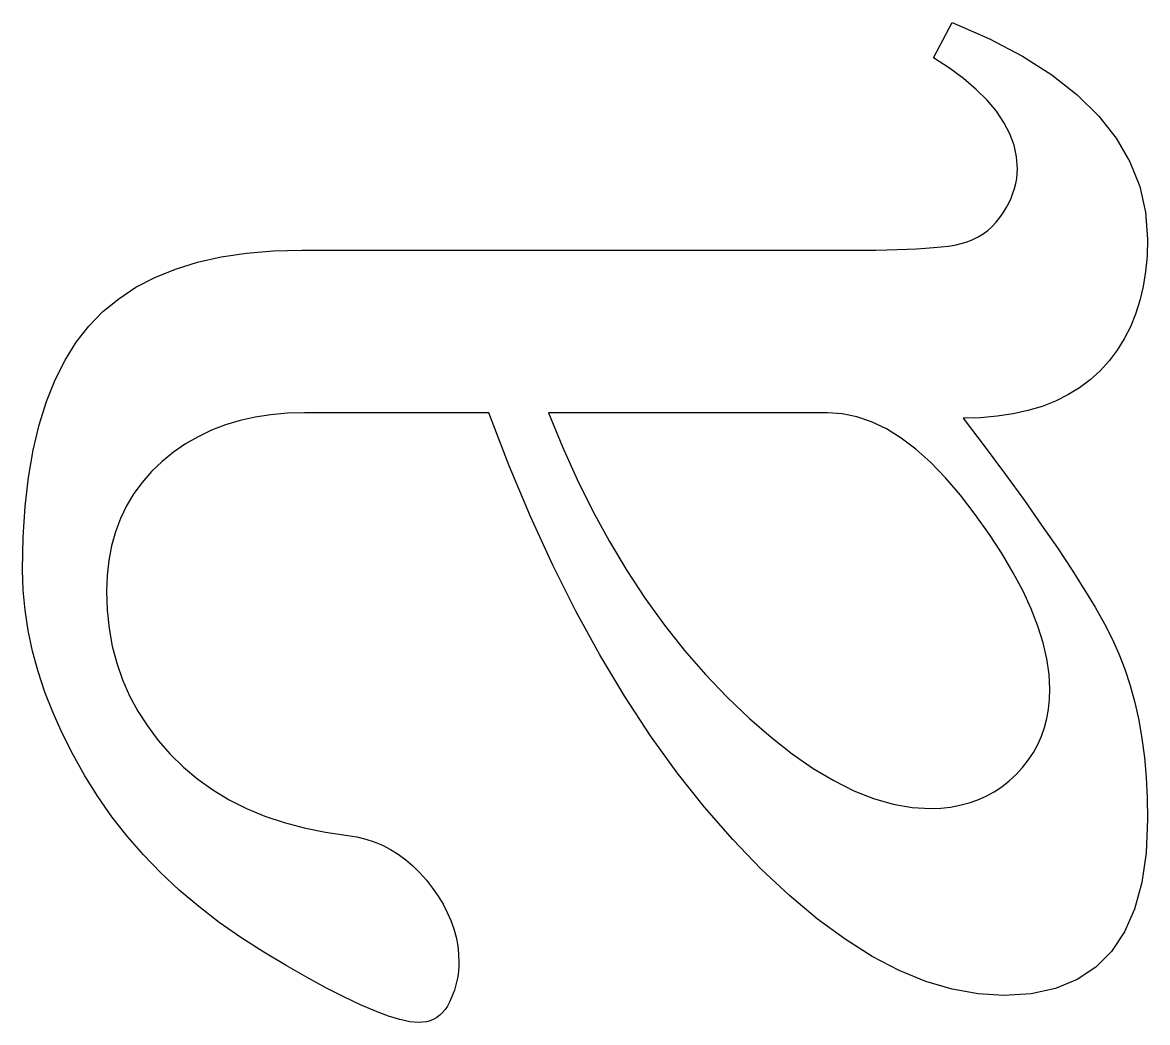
# Model space of a CAD drawing. Header units: millimetres. Extents: x -105 to 105, y -148 to 148.
# Drawn here: x -70.421 to -69.308, y 45.646 to 46.635 of the extents above; entities that cross this region are included whole.
import ezdxf

# ---------------------------------------------------------------- set-up
doc = ezdxf.new("R2010")
doc.units = ezdxf.units.MM
doc.layers.get('0').update_dxf_attribs({"lineweight": 18})

msp = doc.modelspace()

# ---------------------------------------------------------------- linework, layer by layer
at = {"color": 7, "lineweight": 30, "ltscale": 0.000989934}
msp.add_line((-69.5195, 46.6005), (-69.5008, 46.6353), dxfattribs=at)
at = {"color": 7, "lineweight": 30, "ltscale": 0.001002}
msp.add_line((-69.5008, 46.6353), (-69.4641, 46.6192), dxfattribs=at)
at = {"color": 7, "lineweight": 30, "ltscale": 0.000927855}
msp.add_line((-69.4641, 46.6192), (-69.4313, 46.6019), dxfattribs=at)
at = {"color": 7, "lineweight": 30, "ltscale": 0.00047095}
msp.add_line((-69.5037, 46.5902), (-69.5195, 46.6005), dxfattribs=at)
at = {"color": 7, "lineweight": 30, "ltscale": 0.000859262}
msp.add_line((-69.4313, 46.6019), (-69.4023, 46.5834), dxfattribs=at)
at = {"color": 7, "lineweight": 30, "ltscale": 0.000439467}
msp.add_line((-69.4896, 46.5798), (-69.5037, 46.5902), dxfattribs=at)
at = {"color": 7, "lineweight": 30, "ltscale": 0.000408925}
msp.add_line((-69.4771, 46.5692), (-69.4896, 46.5798), dxfattribs=at)
at = {"color": 7, "lineweight": 30, "ltscale": 0.000797457}
msp.add_line((-69.4023, 46.5834), (-69.3772, 46.5637), dxfattribs=at)
at = {"color": 7, "lineweight": 30, "ltscale": 0.000381143}
msp.add_line((-69.4663, 46.5584), (-69.4771, 46.5692), dxfattribs=at)
at = {"color": 7, "lineweight": 30, "ltscale": 0.000356062}
msp.add_line((-69.4572, 46.5475), (-69.4663, 46.5584), dxfattribs=at)
at = {"color": 7, "lineweight": 30, "ltscale": 0.000744376}
msp.add_line((-69.3772, 46.5637), (-69.3559, 46.5428), dxfattribs=at)
at = {"color": 7, "lineweight": 30, "ltscale": 0.000334124}
msp.add_line((-69.4497, 46.5364), (-69.4572, 46.5475), dxfattribs=at)
at = {"color": 7, "lineweight": 30, "ltscale": 0.000701578}
msp.add_line((-69.3559, 46.5428), (-69.3386, 46.5208), dxfattribs=at)
at = {"color": 7, "lineweight": 30, "ltscale": 0.000316319}
msp.add_line((-69.4439, 46.5252), (-69.4497, 46.5364), dxfattribs=at)
at = {"color": 7, "lineweight": 30, "ltscale": 0.000303391}
msp.add_line((-69.4397, 46.5138), (-69.4439, 46.5252), dxfattribs=at)
at = {"color": 7, "lineweight": 30, "ltscale": 0.000671807}
msp.add_line((-69.3386, 46.5208), (-69.3251, 46.4976), dxfattribs=at)
at = {"color": 7, "lineweight": 30, "ltscale": 0.000295578}
msp.add_line((-69.4372, 46.5023), (-69.4397, 46.5138), dxfattribs=at)
at = {"color": 7, "lineweight": 30, "ltscale": 0.000293719}
msp.add_line((-69.4364, 46.4905), (-69.4372, 46.5023), dxfattribs=at)
at = {"color": 7, "lineweight": 30, "ltscale": 0.000120822}
msp.add_line((-69.4366, 46.4857), (-69.4364, 46.4905), dxfattribs=at)
at = {"color": 7, "lineweight": 30, "ltscale": 0.000656241}
msp.add_line((-69.3251, 46.4976), (-69.3154, 46.4732), dxfattribs=at)
at = {"color": 7, "lineweight": 30, "ltscale": 0.000124532}
msp.add_line((-69.4392, 46.4712), (-69.438, 46.4761), dxfattribs=at)
at = {"color": 7, "lineweight": 30, "ltscale": 0.000122678}
msp.add_line((-69.438, 46.4761), (-69.4371, 46.4809), dxfattribs=at)
at = {"color": 7, "lineweight": 30, "ltscale": 0.00012124}
msp.add_line((-69.4371, 46.4809), (-69.4366, 46.4857), dxfattribs=at)
at = {"color": 7, "lineweight": 30, "ltscale": 0.000129774}
msp.add_line((-69.4427, 46.4616), (-69.4408, 46.4664), dxfattribs=at)
at = {"color": 7, "lineweight": 30, "ltscale": 0.000126968}
msp.add_line((-69.4408, 46.4664), (-69.4392, 46.4712), dxfattribs=at)
at = {"color": 7, "lineweight": 30, "ltscale": 0.000655757}
msp.add_line((-69.3154, 46.4732), (-69.3096, 46.4476), dxfattribs=at)
at = {"color": 7, "lineweight": 30, "ltscale": 0.000137412}
msp.add_line((-69.4476, 46.4519), (-69.4449, 46.4567), dxfattribs=at)
at = {"color": 7, "lineweight": 30, "ltscale": 0.000133283}
msp.add_line((-69.4449, 46.4567), (-69.4427, 46.4616), dxfattribs=at)
at = {"color": 7, "lineweight": 30, "ltscale": 0.00014623}
msp.add_line((-69.4538, 46.4423), (-69.4505, 46.4471), dxfattribs=at)
at = {"color": 7, "lineweight": 30, "ltscale": 0.000141611}
msp.add_line((-69.4505, 46.4471), (-69.4476, 46.4519), dxfattribs=at)
at = {"color": 7, "lineweight": 30, "ltscale": 0.00067085}
msp.add_line((-69.3096, 46.4476), (-69.3077, 46.4208), dxfattribs=at)
at = {"color": 7, "lineweight": 30, "ltscale": 0.000143603}
msp.add_line((-69.4657, 46.4296), (-69.4614, 46.4334), dxfattribs=at)
at = {"color": 7, "lineweight": 30, "ltscale": 0.000144923}
msp.add_line((-69.4614, 46.4334), (-69.4575, 46.4376), dxfattribs=at)
at = {"color": 7, "lineweight": 30, "ltscale": 0.000147215}
msp.add_line((-69.4575, 46.4376), (-69.4538, 46.4423), dxfattribs=at)
at = {"color": 7, "lineweight": 30, "ltscale": 0.000150176}
msp.add_line((-69.4861, 46.4183), (-69.4805, 46.4205), dxfattribs=at)
at = {"color": 7, "lineweight": 30, "ltscale": 0.000146629}
msp.add_line((-69.4805, 46.4205), (-69.4753, 46.4232), dxfattribs=at)
at = {"color": 7, "lineweight": 30, "ltscale": 0.000144749}
msp.add_line((-69.4753, 46.4232), (-69.4703, 46.4262), dxfattribs=at)
at = {"color": 7, "lineweight": 30, "ltscale": 0.000143435}
msp.add_line((-69.4703, 46.4262), (-69.4657, 46.4296), dxfattribs=at)
at = {"color": 7, "lineweight": 30, "ltscale": 0.000406628}
msp.add_line((-69.3077, 46.4208), (-69.3081, 46.4046), dxfattribs=at)
at = {"color": 7, "lineweight": 30, "ltscale": 0.000667278}
msp.add_line((-70.1991, 46.4071), (-70.1726, 46.4093), dxfattribs=at)
at = {"color": 7, "lineweight": 30, "ltscale": 0.000704441}
msp.add_line((-70.1726, 46.4093), (-70.1444, 46.4101), dxfattribs=at)
at = {"color": 7, "lineweight": 30, "ltscale": 0.01361}
msp.add_line((-70.1444, 46.4101), (-69.6, 46.4101), dxfattribs=at)
at = {"color": 7, "lineweight": 30, "ltscale": 0.000301363}
msp.add_line((-69.6, 46.4101), (-69.5879, 46.4101), dxfattribs=at)
at = {"color": 7, "lineweight": 30, "ltscale": 0.000287263}
msp.add_line((-69.5879, 46.4101), (-69.5764, 46.4102), dxfattribs=at)
at = {"color": 7, "lineweight": 30, "ltscale": 0.000273181}
msp.add_line((-69.5764, 46.4102), (-69.5655, 46.4104), dxfattribs=at)
at = {"color": 7, "lineweight": 30, "ltscale": 0.000259109}
msp.add_line((-69.5655, 46.4104), (-69.5552, 46.4107), dxfattribs=at)
at = {"color": 7, "lineweight": 30, "ltscale": 0.000245456}
msp.add_line((-69.5552, 46.4107), (-69.5453, 46.4111), dxfattribs=at)
at = {"color": 7, "lineweight": 30, "ltscale": 0.000231054}
msp.add_line((-69.5453, 46.4111), (-69.5361, 46.4115), dxfattribs=at)
at = {"color": 7, "lineweight": 30, "ltscale": 0.000217443}
msp.add_line((-69.5361, 46.4115), (-69.5274, 46.4121), dxfattribs=at)
at = {"color": 7, "lineweight": 30, "ltscale": 0.00020312}
msp.add_line((-69.5274, 46.4121), (-69.5193, 46.4127), dxfattribs=at)
at = {"color": 7, "lineweight": 30, "ltscale": 0.000189606}
msp.add_line((-69.5193, 46.4127), (-69.5118, 46.4133), dxfattribs=at)
at = {"color": 7, "lineweight": 30, "ltscale": 0.000175751}
msp.add_line((-69.5118, 46.4133), (-69.5048, 46.4141), dxfattribs=at)
at = {"color": 7, "lineweight": 30, "ltscale": 0.000165576}
msp.add_line((-69.5048, 46.4141), (-69.4982, 46.4151), dxfattribs=at)
at = {"color": 7, "lineweight": 30, "ltscale": 0.000159547}
msp.add_line((-69.4982, 46.4151), (-69.492, 46.4165), dxfattribs=at)
at = {"color": 7, "lineweight": 30, "ltscale": 0.000154086}
msp.add_line((-69.492, 46.4165), (-69.4861, 46.4183), dxfattribs=at)
at = {"color": 7, "lineweight": 30, "ltscale": 0.000571442}
msp.add_line((-70.2694, 46.3913), (-70.2476, 46.3981), dxfattribs=at)
at = {"color": 7, "lineweight": 30, "ltscale": 0.000600494}
msp.add_line((-70.2476, 46.3981), (-70.2241, 46.4033), dxfattribs=at)
at = {"color": 7, "lineweight": 30, "ltscale": 0.000631883}
msp.add_line((-70.2241, 46.4033), (-70.1991, 46.4071), dxfattribs=at)
at = {"color": 7, "lineweight": 30, "ltscale": 0.000390109}
msp.add_line((-69.3081, 46.4046), (-69.3095, 46.389), dxfattribs=at)
at = {"color": 7, "lineweight": 30, "ltscale": 0.000547015}
msp.add_line((-70.2897, 46.3831), (-70.2694, 46.3913), dxfattribs=at)
at = {"color": 7, "lineweight": 30, "ltscale": 0.000375225}
msp.add_line((-69.3095, 46.389), (-69.3119, 46.3742), dxfattribs=at)
at = {"color": 7, "lineweight": 30, "ltscale": 0.000526895}
msp.add_line((-70.3084, 46.3733), (-70.2897, 46.3831), dxfattribs=at)
at = {"color": 7, "lineweight": 30, "ltscale": 0.000511659}
msp.add_line((-70.3254, 46.362), (-70.3084, 46.3733), dxfattribs=at)
at = {"color": 7, "lineweight": 30, "ltscale": 0.000361708}
msp.add_line((-69.3119, 46.3742), (-69.3152, 46.3601), dxfattribs=at)
at = {"color": 7, "lineweight": 30, "ltscale": 0.000502207}
msp.add_line((-70.341, 46.3493), (-70.3254, 46.362), dxfattribs=at)
at = {"color": 7, "lineweight": 30, "ltscale": 0.000350476}
msp.add_line((-69.3152, 46.3601), (-69.3194, 46.3467), dxfattribs=at)
at = {"color": 7, "lineweight": 30, "ltscale": 0.000498651}
msp.add_line((-70.3549, 46.335), (-70.341, 46.3493), dxfattribs=at)
at = {"color": 7, "lineweight": 30, "ltscale": 0.000341658}
msp.add_line((-69.3194, 46.3467), (-69.3246, 46.3341), dxfattribs=at)
at = {"color": 7, "lineweight": 30, "ltscale": 0.000505942}
msp.add_line((-70.3674, 46.3191), (-70.3549, 46.335), dxfattribs=at)
at = {"color": 7, "lineweight": 30, "ltscale": 0.000334386}
msp.add_line((-69.3246, 46.3341), (-69.3307, 46.3222), dxfattribs=at)
at = {"color": 7, "lineweight": 30, "ltscale": 0.000330847}
msp.add_line((-69.3307, 46.3222), (-69.3377, 46.311), dxfattribs=at)
at = {"color": 7, "lineweight": 30, "ltscale": 0.000524211}
msp.add_line((-70.3785, 46.3013), (-70.3674, 46.3191), dxfattribs=at)
at = {"color": 7, "lineweight": 30, "ltscale": 0.000329218}
msp.add_line((-69.3377, 46.311), (-69.3457, 46.3005), dxfattribs=at)
at = {"color": 7, "lineweight": 30, "ltscale": 0.000548135}
msp.add_line((-70.3884, 46.2817), (-70.3785, 46.3013), dxfattribs=at)
at = {"color": 7, "lineweight": 30, "ltscale": 0.000330084}
msp.add_line((-69.3457, 46.3005), (-69.3546, 46.2908), dxfattribs=at)
at = {"color": 7, "lineweight": 30, "ltscale": 0.000331328}
msp.add_line((-69.3546, 46.2908), (-69.3644, 46.2818), dxfattribs=at)
at = {"color": 7, "lineweight": 30, "ltscale": 0.000576083}
msp.add_line((-70.3969, 46.2603), (-70.3884, 46.2817), dxfattribs=at)
at = {"color": 7, "lineweight": 30, "ltscale": 0.000332298}
msp.add_line((-69.3644, 46.2818), (-69.375, 46.2739), dxfattribs=at)
at = {"color": 7, "lineweight": 30, "ltscale": 0.000342819}
msp.add_line((-69.3865, 46.2668), (-69.3988, 46.2607), dxfattribs=at)
at = {"color": 7, "lineweight": 30, "ltscale": 0.000336578}
msp.add_line((-69.375, 46.2739), (-69.3865, 46.2668), dxfattribs=at)
at = {"color": 7, "lineweight": 30, "ltscale": 0.000608101}
msp.add_line((-70.4042, 46.2371), (-70.3969, 46.2603), dxfattribs=at)
at = {"color": 7, "lineweight": 30, "ltscale": 0.000364324}
msp.add_line((-69.4119, 46.2555), (-69.4259, 46.2513), dxfattribs=at)
at = {"color": 7, "lineweight": 30, "ltscale": 0.000352917}
msp.add_line((-69.3988, 46.2607), (-69.4119, 46.2555), dxfattribs=at)
at = {"color": 7, "lineweight": 30, "ltscale": 0.000384387}
msp.add_line((-70.1904, 46.2448), (-70.2054, 46.2415), dxfattribs=at)
at = {"color": 7, "lineweight": 30, "ltscale": 0.000395248}
msp.add_line((-70.1748, 46.2472), (-70.1904, 46.2448), dxfattribs=at)
at = {"color": 7, "lineweight": 30, "ltscale": 0.000407498}
msp.add_line((-70.1586, 46.2487), (-70.1748, 46.2472), dxfattribs=at)
at = {"color": 7, "lineweight": 30, "ltscale": 0.000421695}
msp.add_line((-70.1417, 46.2492), (-70.1586, 46.2487), dxfattribs=at)
at = {"color": 7, "lineweight": 30, "ltscale": 0.004559}
msp.add_line((-69.9593, 46.2492), (-70.1417, 46.2492), dxfattribs=at)
at = {"color": 7, "lineweight": 30, "ltscale": 0.001407}
msp.add_line((-69.9391, 46.1967), (-69.9593, 46.2492), dxfattribs=at)
at = {"color": 7, "lineweight": 30, "ltscale": 0.000911109}
msp.add_line((-69.9003, 46.2492), (-69.8865, 46.2155), dxfattribs=at)
at = {"color": 7, "lineweight": 30, "ltscale": 0.006905}
msp.add_line((-69.6241, 46.2492), (-69.9003, 46.2492), dxfattribs=at)
at = {"color": 7, "lineweight": 30, "ltscale": 0.00036327}
msp.add_line((-69.6096, 46.2482), (-69.6241, 46.2492), dxfattribs=at)
at = {"color": 7, "lineweight": 30, "ltscale": 0.000370892}
msp.add_line((-69.5951, 46.2452), (-69.6096, 46.2482), dxfattribs=at)
at = {"color": 7, "lineweight": 30, "ltscale": 0.000384719}
msp.add_line((-69.5806, 46.2401), (-69.5951, 46.2452), dxfattribs=at)
at = {"color": 7, "lineweight": 30, "ltscale": 0.000431986}
msp.add_line((-69.4728, 46.2443), (-69.49, 46.2438), dxfattribs=at)
at = {"color": 7, "lineweight": 30, "ltscale": 0.000900811}
msp.add_line((-69.49, 46.2438), (-69.4683, 46.2151), dxfattribs=at)
at = {"color": 7, "lineweight": 30, "ltscale": 0.000413099}
msp.add_line((-69.4563, 46.2457), (-69.4728, 46.2443), dxfattribs=at)
at = {"color": 7, "lineweight": 30, "ltscale": 0.000394641}
msp.add_line((-69.4407, 46.248), (-69.4563, 46.2457), dxfattribs=at)
at = {"color": 7, "lineweight": 30, "ltscale": 0.000379006}
msp.add_line((-69.4259, 46.2513), (-69.4407, 46.248), dxfattribs=at)
at = {"color": 7, "lineweight": 30, "ltscale": 0.00064335}
msp.add_line((-70.4101, 46.2121), (-70.4042, 46.2371), dxfattribs=at)
at = {"color": 7, "lineweight": 30, "ltscale": 0.000364292}
msp.add_line((-70.2336, 46.2318), (-70.2467, 46.2255), dxfattribs=at)
at = {"color": 7, "lineweight": 30, "ltscale": 0.000368806}
msp.add_line((-70.2198, 46.2371), (-70.2336, 46.2318), dxfattribs=at)
at = {"color": 7, "lineweight": 30, "ltscale": 0.000375796}
msp.add_line((-70.2054, 46.2415), (-70.2198, 46.2371), dxfattribs=at)
at = {"color": 7, "lineweight": 30, "ltscale": 0.000404528}
msp.add_line((-69.566, 46.2331), (-69.5806, 46.2401), dxfattribs=at)
at = {"color": 7, "lineweight": 30, "ltscale": 0.000429471}
msp.add_line((-69.5514, 46.224), (-69.566, 46.2331), dxfattribs=at)
at = {"color": 7, "lineweight": 30, "ltscale": 0.000362157}
msp.add_line((-70.2467, 46.2255), (-70.2593, 46.2183), dxfattribs=at)
at = {"color": 7, "lineweight": 30, "ltscale": 0.000458606}
msp.add_line((-69.5368, 46.213), (-69.5514, 46.224), dxfattribs=at)
at = {"color": 7, "lineweight": 30, "ltscale": 0.000681575}
msp.add_line((-70.4147, 46.1852), (-70.4101, 46.2121), dxfattribs=at)
at = {"color": 7, "lineweight": 30, "ltscale": 0.000363955}
msp.add_line((-70.2712, 46.2101), (-70.2825, 46.2009), dxfattribs=at)
at = {"color": 7, "lineweight": 30, "ltscale": 0.000361666}
msp.add_line((-70.2593, 46.2183), (-70.2712, 46.2101), dxfattribs=at)
at = {"color": 7, "lineweight": 30, "ltscale": 0.00089102}
msp.add_line((-69.8865, 46.2155), (-69.8718, 46.183), dxfattribs=at)
at = {"color": 7, "lineweight": 30, "ltscale": 0.000491189}
msp.add_line((-69.5221, 46.1999), (-69.5368, 46.213), dxfattribs=at)
at = {"color": 7, "lineweight": 30, "ltscale": 0.000847103}
msp.add_line((-69.4683, 46.2151), (-69.4481, 46.1879), dxfattribs=at)
at = {"color": 7, "lineweight": 30, "ltscale": 0.000360871}
msp.add_line((-70.2825, 46.2009), (-70.2929, 46.1909), dxfattribs=at)
at = {"color": 7, "lineweight": 30, "ltscale": 0.000526176}
msp.add_line((-69.5074, 46.1848), (-69.5221, 46.1999), dxfattribs=at)
at = {"color": 7, "lineweight": 30, "ltscale": 0.000353799}
msp.add_line((-70.2929, 46.1909), (-70.3023, 46.1803), dxfattribs=at)
at = {"color": 7, "lineweight": 30, "ltscale": 0.001362}
msp.add_line((-69.9179, 46.1465), (-69.9391, 46.1967), dxfattribs=at)
at = {"color": 7, "lineweight": 30, "ltscale": 0.000793245}
msp.add_line((-69.4481, 46.1879), (-69.4295, 46.1622), dxfattribs=at)
at = {"color": 7, "lineweight": 30, "ltscale": 0.000722027}
msp.add_line((-70.418, 46.1565), (-70.4147, 46.1852), dxfattribs=at)
at = {"color": 7, "lineweight": 30, "ltscale": 0.00034884}
msp.add_line((-70.3023, 46.1803), (-70.3105, 46.1691), dxfattribs=at)
at = {"color": 7, "lineweight": 30, "ltscale": 0.000872442}
msp.add_line((-69.8718, 46.183), (-69.8563, 46.1518), dxfattribs=at)
at = {"color": 7, "lineweight": 30, "ltscale": 0.000563855}
msp.add_line((-69.4927, 46.1677), (-69.5074, 46.1848), dxfattribs=at)
at = {"color": 7, "lineweight": 30, "ltscale": 0.000347519}
msp.add_line((-70.3105, 46.1691), (-70.3177, 46.1571), dxfattribs=at)
at = {"color": 7, "lineweight": 30, "ltscale": 0.000603154}
msp.add_line((-69.478, 46.1486), (-69.4927, 46.1677), dxfattribs=at)
at = {"color": 7, "lineweight": 30, "ltscale": 0.000764525}
msp.add_line((-70.4199, 46.126), (-70.418, 46.1565), dxfattribs=at)
at = {"color": 7, "lineweight": 30, "ltscale": 0.00034823}
msp.add_line((-70.3177, 46.1571), (-70.3237, 46.1446), dxfattribs=at)
at = {"color": 7, "lineweight": 30, "ltscale": 0.00073935}
msp.add_line((-69.4295, 46.1622), (-69.4124, 46.138), dxfattribs=at)
at = {"color": 7, "lineweight": 30, "ltscale": 0.000352181}
msp.add_line((-70.3237, 46.1446), (-70.3287, 46.1314), dxfattribs=at)
at = {"color": 7, "lineweight": 30, "ltscale": 0.001319}
msp.add_line((-69.8959, 46.0985), (-69.9179, 46.1465), dxfattribs=at)
at = {"color": 7, "lineweight": 30, "ltscale": 0.000855113}
msp.add_line((-69.8563, 46.1518), (-69.8398, 46.1217), dxfattribs=at)
at = {"color": 7, "lineweight": 30, "ltscale": 0.000607156}
msp.add_line((-69.464, 46.1288), (-69.478, 46.1486), dxfattribs=at)
at = {"color": 7, "lineweight": 30, "ltscale": 0.000359202}
msp.add_line((-70.3287, 46.1314), (-70.3325, 46.1176), dxfattribs=at)
at = {"color": 7, "lineweight": 30, "ltscale": 0.000686023}
msp.add_line((-69.4124, 46.138), (-69.3968, 46.1154), dxfattribs=at)
at = {"color": 7, "lineweight": 30, "ltscale": 0.000808691}
msp.add_line((-70.4206, 46.0936), (-70.4199, 46.126), dxfattribs=at)
at = {"color": 7, "lineweight": 30, "ltscale": 0.000839064}
msp.add_line((-69.8398, 46.1217), (-69.8226, 46.093), dxfattribs=at)
at = {"color": 7, "lineweight": 30, "ltscale": 0.000574482}
msp.add_line((-69.4514, 46.1095), (-69.464, 46.1288), dxfattribs=at)
at = {"color": 7, "lineweight": 30, "ltscale": 0.000368469}
msp.add_line((-70.3325, 46.1176), (-70.3353, 46.1031), dxfattribs=at)
at = {"color": 7, "lineweight": 30, "ltscale": 0.000543337}
msp.add_line((-69.4404, 46.0908), (-69.4514, 46.1095), dxfattribs=at)
at = {"color": 7, "lineweight": 30, "ltscale": 0.000632638}
msp.add_line((-69.3968, 46.1154), (-69.3829, 46.0943), dxfattribs=at)
at = {"color": 7, "lineweight": 30, "ltscale": 0.000380275}
msp.add_line((-70.3353, 46.1031), (-70.3369, 46.088), dxfattribs=at)
at = {"color": 7, "lineweight": 30, "ltscale": 0.001276}
msp.add_line((-69.8731, 46.0529), (-69.8959, 46.0985), dxfattribs=at)
at = {"color": 7, "lineweight": 30, "ltscale": 0.00049767}
msp.add_line((-70.42, 46.0737), (-70.4206, 46.0936), dxfattribs=at)
at = {"color": 7, "lineweight": 30, "ltscale": 0.000394488}
msp.add_line((-70.3369, 46.088), (-70.3375, 46.0722), dxfattribs=at)
at = {"color": 7, "lineweight": 30, "ltscale": 0.000824148}
msp.add_line((-69.8226, 46.093), (-69.8045, 46.0654), dxfattribs=at)
at = {"color": 7, "lineweight": 30, "ltscale": 0.000513125}
msp.add_line((-69.4308, 46.0727), (-69.4404, 46.0908), dxfattribs=at)
at = {"color": 7, "lineweight": 30, "ltscale": 0.000579092}
msp.add_line((-69.3829, 46.0943), (-69.3705, 46.0748), dxfattribs=at)
at = {"color": 7, "lineweight": 30, "ltscale": 0.000502268}
msp.add_line((-70.4181, 46.0537), (-70.42, 46.0737), dxfattribs=at)
at = {"color": 7, "lineweight": 30, "ltscale": 0.000462987}
msp.add_line((-70.3375, 46.0722), (-70.3368, 46.0537), dxfattribs=at)
at = {"color": 7, "lineweight": 30, "ltscale": 0.000811368}
msp.add_line((-69.8045, 46.0654), (-69.7855, 46.0391), dxfattribs=at)
at = {"color": 7, "lineweight": 30, "ltscale": 0.00048389}
msp.add_line((-69.4227, 46.0551), (-69.4308, 46.0727), dxfattribs=at)
at = {"color": 7, "lineweight": 30, "ltscale": 0.000526382}
msp.add_line((-69.3705, 46.0748), (-69.3596, 46.0567), dxfattribs=at)
at = {"color": 7, "lineweight": 30, "ltscale": 0.000508836}
msp.add_line((-70.415, 46.0336), (-70.4181, 46.0537), dxfattribs=at)
at = {"color": 7, "lineweight": 30, "ltscale": 0.000451664}
msp.add_line((-70.3368, 46.0537), (-70.335, 46.0357), dxfattribs=at)
at = {"color": 7, "lineweight": 30, "ltscale": 0.000456562}
msp.add_line((-69.416, 46.0381), (-69.4227, 46.0551), dxfattribs=at)
at = {"color": 7, "lineweight": 30, "ltscale": 0.000473659}
msp.add_line((-69.3596, 46.0567), (-69.3503, 46.0402), dxfattribs=at)
at = {"color": 7, "lineweight": 30, "ltscale": 0.001236}
msp.add_line((-69.8494, 46.0095), (-69.8731, 46.0529), dxfattribs=at)
at = {"color": 7, "lineweight": 30, "ltscale": 0.000516848}
msp.add_line((-70.4107, 46.0134), (-70.415, 46.0336), dxfattribs=at)
at = {"color": 7, "lineweight": 30, "ltscale": 0.000442925}
msp.add_line((-70.335, 46.0357), (-70.3318, 46.0183), dxfattribs=at)
at = {"color": 7, "lineweight": 30, "ltscale": 0.000799068}
msp.add_line((-69.7855, 46.0391), (-69.7656, 46.014), dxfattribs=at)
at = {"color": 7, "lineweight": 30, "ltscale": 0.00043126}
msp.add_line((-69.4109, 46.0216), (-69.416, 46.0381), dxfattribs=at)
at = {"color": 7, "lineweight": 30, "ltscale": 0.00042159}
msp.add_line((-69.3503, 46.0402), (-69.3425, 46.0253), dxfattribs=at)
at = {"color": 7, "lineweight": 30, "ltscale": 0.000407799}
msp.add_line((-69.4072, 46.0057), (-69.4109, 46.0216), dxfattribs=at)
at = {"color": 7, "lineweight": 30, "ltscale": 0.000400158}
msp.add_line((-69.3425, 46.0253), (-69.3359, 46.0107), dxfattribs=at)
at = {"color": 7, "lineweight": 30, "ltscale": 0.000526832}
msp.add_line((-70.4052, 45.9931), (-70.4107, 46.0134), dxfattribs=at)
at = {"color": 7, "lineweight": 30, "ltscale": 0.00043644}
msp.add_line((-70.3318, 46.0183), (-70.3274, 46.0014), dxfattribs=at)
at = {"color": 7, "lineweight": 30, "ltscale": 0.001197}
msp.add_line((-69.8248, 45.9684), (-69.8494, 46.0095), dxfattribs=at)
at = {"color": 7, "lineweight": 30, "ltscale": 0.000789598}
msp.add_line((-69.7656, 46.014), (-69.7449, 45.9902), dxfattribs=at)
at = {"color": 7, "lineweight": 30, "ltscale": 0.000410245}
msp.add_line((-69.3359, 46.0107), (-69.33, 45.9954), dxfattribs=at)
at = {"color": 7, "lineweight": 30, "ltscale": 0.000432858}
msp.add_line((-70.3274, 46.0014), (-70.3217, 45.985), dxfattribs=at)
at = {"color": 7, "lineweight": 30, "ltscale": 0.000386969}
msp.add_line((-69.405, 45.9904), (-69.4072, 46.0057), dxfattribs=at)
at = {"color": 7, "lineweight": 30, "ltscale": 0.000538257}
msp.add_line((-70.3984, 45.9726), (-70.4052, 45.9931), dxfattribs=at)
at = {"color": 7, "lineweight": 30, "ltscale": 0.000780843}
msp.add_line((-69.7449, 45.9902), (-69.7234, 45.9676), dxfattribs=at)
at = {"color": 7, "lineweight": 30, "ltscale": 0.000369735}
msp.add_line((-69.4042, 45.9756), (-69.405, 45.9904), dxfattribs=at)
at = {"color": 7, "lineweight": 30, "ltscale": 0.000421373}
msp.add_line((-69.33, 45.9954), (-69.3248, 45.9794), dxfattribs=at)
at = {"color": 7, "lineweight": 30, "ltscale": 0.000431834}
msp.add_line((-70.3217, 45.985), (-70.3148, 45.9692), dxfattribs=at)
at = {"color": 7, "lineweight": 30, "ltscale": 0.000250385}
msp.add_line((-69.4045, 45.9656), (-69.4042, 45.9756), dxfattribs=at)
at = {"color": 7, "lineweight": 30, "ltscale": 0.000433906}
msp.add_line((-69.3248, 45.9794), (-69.3202, 45.9626), dxfattribs=at)
at = {"color": 7, "lineweight": 30, "ltscale": 0.000551272}
msp.add_line((-70.3904, 45.9521), (-70.3984, 45.9726), dxfattribs=at)
at = {"color": 7, "lineweight": 30, "ltscale": 0.000433665}
msp.add_line((-70.3148, 45.9692), (-70.3066, 45.9539), dxfattribs=at)
at = {"color": 7, "lineweight": 30, "ltscale": 0.00116}
msp.add_line((-69.7994, 45.9296), (-69.8248, 45.9684), dxfattribs=at)
at = {"color": 7, "lineweight": 30, "ltscale": 0.000755038}
msp.add_line((-69.7234, 45.9676), (-69.7015, 45.9467), dxfattribs=at)
at = {"color": 7, "lineweight": 30, "ltscale": 0.000242969}
msp.add_line((-69.4056, 45.956), (-69.4045, 45.9656), dxfattribs=at)
at = {"color": 7, "lineweight": 30, "ltscale": 0.000437824}
msp.add_line((-70.3066, 45.9539), (-70.2971, 45.9392), dxfattribs=at)
at = {"color": 7, "lineweight": 30, "ltscale": 0.000236825}
msp.add_line((-69.4072, 45.9466), (-69.4056, 45.956), dxfattribs=at)
at = {"color": 7, "lineweight": 30, "ltscale": 0.000447154}
msp.add_line((-69.3202, 45.9626), (-69.3164, 45.9451), dxfattribs=at)
at = {"color": 7, "lineweight": 30, "ltscale": 0.000565708}
msp.add_line((-70.3811, 45.9314), (-70.3904, 45.9521), dxfattribs=at)
at = {"color": 7, "lineweight": 30, "ltscale": 0.000710788}
msp.add_line((-69.7015, 45.9467), (-69.6801, 45.928), dxfattribs=at)
at = {"color": 7, "lineweight": 30, "ltscale": 0.000231685}
msp.add_line((-69.4096, 45.9377), (-69.4072, 45.9466), dxfattribs=at)
at = {"color": 7, "lineweight": 30, "ltscale": 0.000461452}
msp.add_line((-69.3164, 45.9451), (-69.3133, 45.9269), dxfattribs=at)
at = {"color": 7, "lineweight": 30, "ltscale": 0.000581404}
msp.add_line((-70.3706, 45.9107), (-70.3811, 45.9314), dxfattribs=at)
at = {"color": 7, "lineweight": 30, "ltscale": 0.000445025}
msp.add_line((-70.2971, 45.9392), (-70.2864, 45.925), dxfattribs=at)
at = {"color": 7, "lineweight": 30, "ltscale": 0.000228562}
msp.add_line((-69.4126, 45.929), (-69.4096, 45.9377), dxfattribs=at)
at = {"color": 7, "lineweight": 30, "ltscale": 0.000454456}
msp.add_line((-70.2864, 45.925), (-70.2745, 45.9113), dxfattribs=at)
at = {"color": 7, "lineweight": 30, "ltscale": 0.001125}
msp.add_line((-69.7731, 45.893), (-69.7994, 45.9296), dxfattribs=at)
at = {"color": 7, "lineweight": 30, "ltscale": 0.000668711}
msp.add_line((-69.6801, 45.928), (-69.6591, 45.9115), dxfattribs=at)
at = {"color": 7, "lineweight": 30, "ltscale": 0.000226053}
msp.add_line((-69.4206, 45.9129), (-69.4163, 45.9208), dxfattribs=at)
at = {"color": 7, "lineweight": 30, "ltscale": 0.000226275}
msp.add_line((-69.4163, 45.9208), (-69.4126, 45.929), dxfattribs=at)
at = {"color": 7, "lineweight": 30, "ltscale": 0.000476944}
msp.add_line((-69.3133, 45.9269), (-69.3108, 45.908), dxfattribs=at)
at = {"color": 7, "lineweight": 30, "ltscale": 0.000598297}
msp.add_line((-70.3589, 45.8898), (-70.3706, 45.9107), dxfattribs=at)
at = {"color": 7, "lineweight": 30, "ltscale": 0.000459117}
msp.add_line((-70.2745, 45.9113), (-70.2613, 45.8984), dxfattribs=at)
at = {"color": 7, "lineweight": 30, "ltscale": 0.000628441}
msp.add_line((-69.6591, 45.9115), (-69.6384, 45.8972), dxfattribs=at)
at = {"color": 7, "lineweight": 30, "ltscale": 0.000227367}
msp.add_line((-69.4257, 45.9053), (-69.4206, 45.9129), dxfattribs=at)
at = {"color": 7, "lineweight": 30, "ltscale": 0.000459387}
msp.add_line((-70.2613, 45.8984), (-70.2473, 45.8866), dxfattribs=at)
at = {"color": 7, "lineweight": 30, "ltscale": 0.000234314}
for p, q in [((-69.4377, 45.8912), (-69.4314, 45.898)), ((-69.4446, 45.8848), (-69.4377, 45.8912))]:
    msp.add_line(p, q, dxfattribs=at)
at = {"color": 7, "lineweight": 30, "ltscale": 0.000230175}
msp.add_line((-69.4314, 45.898), (-69.4257, 45.9053), dxfattribs=at)
at = {"color": 7, "lineweight": 30, "ltscale": 0.000493064}
msp.add_line((-69.3108, 45.908), (-69.3091, 45.8884), dxfattribs=at)
at = {"color": 7, "lineweight": 30, "ltscale": 0.000606536}
msp.add_line((-70.346, 45.8693), (-70.3589, 45.8898), dxfattribs=at)
at = {"color": 7, "lineweight": 30, "ltscale": 0.000462984}
msp.add_line((-70.2473, 45.8866), (-70.2322, 45.8759), dxfattribs=at)
at = {"color": 7, "lineweight": 30, "ltscale": 0.001093}
msp.add_line((-69.746, 45.8588), (-69.7731, 45.893), dxfattribs=at)
at = {"color": 7, "lineweight": 30, "ltscale": 0.000590595}
msp.add_line((-69.6384, 45.8972), (-69.6181, 45.8851), dxfattribs=at)
at = {"color": 7, "lineweight": 30, "ltscale": 0.000509942}
msp.add_line((-69.3091, 45.8884), (-69.308, 45.868), dxfattribs=at)
at = {"color": 7, "lineweight": 30, "ltscale": 0.000468909}
msp.add_line((-70.2322, 45.8759), (-70.2161, 45.8662), dxfattribs=at)
at = {"color": 7, "lineweight": 30, "ltscale": 0.000556238}
msp.add_line((-69.6181, 45.8851), (-69.5982, 45.8752), dxfattribs=at)
at = {"color": 7, "lineweight": 30, "ltscale": 0.000525479}
msp.add_line((-69.5982, 45.8752), (-69.5786, 45.8675), dxfattribs=at)
at = {"color": 7, "lineweight": 30, "ltscale": 0.000227154}
msp.add_line((-69.4594, 45.8741), (-69.4519, 45.8791), dxfattribs=at)
at = {"color": 7, "lineweight": 30, "ltscale": 0.000230206}
msp.add_line((-69.4519, 45.8791), (-69.4446, 45.8848), dxfattribs=at)
at = {"color": 7, "lineweight": 30, "ltscale": 0.000606993}
msp.add_line((-70.3321, 45.8494), (-70.346, 45.8693), dxfattribs=at)
at = {"color": 7, "lineweight": 30, "ltscale": 0.000477336}
msp.add_line((-70.2161, 45.8662), (-70.199, 45.8576), dxfattribs=at)
at = {"color": 7, "lineweight": 30, "ltscale": 0.000498471}
msp.add_line((-69.5786, 45.8675), (-69.5594, 45.862), dxfattribs=at)
at = {"color": 7, "lineweight": 30, "ltscale": 0.000228319}
msp.add_line((-69.4842, 45.863), (-69.4756, 45.866), dxfattribs=at)
at = {"color": 7, "lineweight": 30, "ltscale": 0.00022643}
msp.add_line((-69.4756, 45.866), (-69.4674, 45.8697), dxfattribs=at)
at = {"color": 7, "lineweight": 30, "ltscale": 0.000226296}
msp.add_line((-69.4674, 45.8697), (-69.4594, 45.8741), dxfattribs=at)
at = {"color": 7, "lineweight": 30, "ltscale": 0.000527264}
msp.add_line((-69.308, 45.868), (-69.3077, 45.8469), dxfattribs=at)
at = {"color": 7, "lineweight": 30, "ltscale": 0.000489176}
msp.add_line((-70.199, 45.8576), (-70.181, 45.8501), dxfattribs=at)
at = {"color": 7, "lineweight": 30, "ltscale": 0.001063}
msp.add_line((-69.718, 45.8268), (-69.746, 45.8588), dxfattribs=at)
at = {"color": 7, "lineweight": 30, "ltscale": 0.000477139}
msp.add_line((-69.5594, 45.862), (-69.5406, 45.8587), dxfattribs=at)
at = {"color": 7, "lineweight": 30, "ltscale": 0.000461252}
msp.add_line((-69.5406, 45.8587), (-69.5222, 45.8576), dxfattribs=at)
at = {"color": 7, "lineweight": 30, "ltscale": 0.00025076}
msp.add_line((-69.5222, 45.8576), (-69.5122, 45.858), dxfattribs=at)
at = {"color": 7, "lineweight": 30, "ltscale": 0.000243179}
msp.add_line((-69.5122, 45.858), (-69.5025, 45.859), dxfattribs=at)
at = {"color": 7, "lineweight": 30, "ltscale": 0.000236416}
msp.add_line((-69.5025, 45.859), (-69.4932, 45.8607), dxfattribs=at)
at = {"color": 7, "lineweight": 30, "ltscale": 0.00023187}
msp.add_line((-69.4932, 45.8607), (-69.4842, 45.863), dxfattribs=at)
at = {"color": 7, "lineweight": 30, "ltscale": 0.000608806}
msp.add_line((-70.3171, 45.8302), (-70.3321, 45.8494), dxfattribs=at)
at = {"color": 7, "lineweight": 30, "ltscale": 0.000502855}
msp.add_line((-70.181, 45.8501), (-70.1619, 45.8437), dxfattribs=at)
at = {"color": 7, "lineweight": 30, "ltscale": 0.000518507}
msp.add_line((-70.1619, 45.8437), (-70.1419, 45.8383), dxfattribs=at)
at = {"color": 7, "lineweight": 30, "ltscale": 0.000828947}
msp.add_line((-69.3077, 45.8469), (-69.3091, 45.8138), dxfattribs=at)
at = {"color": 7, "lineweight": 30, "ltscale": 0.000536895}
msp.add_line((-70.1419, 45.8383), (-70.1208, 45.834), dxfattribs=at)
at = {"color": 7, "lineweight": 30, "ltscale": 0.000556692}
msp.add_line((-70.1208, 45.834), (-70.0988, 45.8308), dxfattribs=at)
at = {"color": 7, "lineweight": 30, "ltscale": 0.00022741}
msp.add_line((-70.0988, 45.8308), (-70.0898, 45.8294), dxfattribs=at)
at = {"color": 7, "lineweight": 30, "ltscale": 0.000612427}
msp.add_line((-70.301, 45.8117), (-70.3171, 45.8302), dxfattribs=at)
at = {"color": 7, "lineweight": 30, "ltscale": 0.000223957}
msp.add_line((-70.0898, 45.8294), (-70.0811, 45.8273), dxfattribs=at)
at = {"color": 7, "lineweight": 30, "ltscale": 0.00022215}
msp.add_line((-70.0811, 45.8273), (-70.0726, 45.8246), dxfattribs=at)
at = {"color": 7, "lineweight": 30, "ltscale": 0.000221678}
msp.add_line((-70.0726, 45.8246), (-70.0645, 45.8212), dxfattribs=at)
at = {"color": 7, "lineweight": 30, "ltscale": 0.000222482}
msp.add_line((-70.0645, 45.8212), (-70.0566, 45.8171), dxfattribs=at)
at = {"color": 7, "lineweight": 30, "ltscale": 0.001017}
msp.add_line((-69.6897, 45.7975), (-69.718, 45.8268), dxfattribs=at)
at = {"color": 7, "lineweight": 30, "ltscale": 0.000617936}
msp.add_line((-70.2838, 45.7939), (-70.301, 45.8117), dxfattribs=at)
at = {"color": 7, "lineweight": 30, "ltscale": 0.000225146}
msp.add_line((-70.0566, 45.8171), (-70.0489, 45.8123), dxfattribs=at)
at = {"color": 7, "lineweight": 30, "ltscale": 0.00022889}
msp.add_line((-70.0489, 45.8123), (-70.0415, 45.8069), dxfattribs=at)
at = {"color": 7, "lineweight": 30, "ltscale": 0.00074842}
msp.add_line((-69.3091, 45.8138), (-69.3134, 45.7842), dxfattribs=at)
at = {"color": 7, "lineweight": 30, "ltscale": 0.000234272}
msp.add_line((-70.0415, 45.8069), (-70.0344, 45.8008), dxfattribs=at)
at = {"color": 7, "lineweight": 30, "ltscale": 0.000240476}
msp.add_line((-70.0344, 45.8008), (-70.0276, 45.794), dxfattribs=at)
at = {"color": 7, "lineweight": 30, "ltscale": 0.000957792}
msp.add_line((-69.6618, 45.7713), (-69.6897, 45.7975), dxfattribs=at)
at = {"color": 7, "lineweight": 30, "ltscale": 0.000624645}
msp.add_line((-70.2656, 45.7769), (-70.2838, 45.7939), dxfattribs=at)
at = {"color": 7, "lineweight": 30, "ltscale": 0.000248224}
msp.add_line((-70.0276, 45.794), (-70.021, 45.7866), dxfattribs=at)
at = {"color": 7, "lineweight": 30, "ltscale": 0.000248001}
msp.add_line((-70.021, 45.7866), (-70.0149, 45.7788), dxfattribs=at)
at = {"color": 7, "lineweight": 30, "ltscale": 0.000633189}
msp.add_line((-70.2463, 45.7605), (-70.2656, 45.7769), dxfattribs=at)
at = {"color": 7, "lineweight": 30, "ltscale": 0.000240262}
msp.add_line((-70.0149, 45.7788), (-70.0094, 45.7709), dxfattribs=at)
at = {"color": 7, "lineweight": 30, "ltscale": 0.00067739}
msp.add_line((-69.3134, 45.7842), (-69.3205, 45.758), dxfattribs=at)
at = {"color": 7, "lineweight": 30, "ltscale": 0.000233098}
msp.add_line((-70.0094, 45.7709), (-70.0046, 45.7629), dxfattribs=at)
at = {"color": 7, "lineweight": 30, "ltscale": 0.000900945}
msp.add_line((-69.6341, 45.7482), (-69.6618, 45.7713), dxfattribs=at)
at = {"color": 7, "lineweight": 30, "ltscale": 0.000642752}
msp.add_line((-70.2259, 45.7448), (-70.2463, 45.7605), dxfattribs=at)
at = {"color": 7, "lineweight": 30, "ltscale": 0.000226928}
msp.add_line((-70.0046, 45.7629), (-70.0004, 45.7548), dxfattribs=at)
at = {"color": 7, "lineweight": 30, "ltscale": 0.000221924}
msp.add_line((-70.0004, 45.7548), (-69.9969, 45.7467), dxfattribs=at)
at = {"color": 7, "lineweight": 30, "ltscale": 0.000618679}
msp.add_line((-69.3205, 45.758), (-69.3304, 45.7354), dxfattribs=at)
at = {"color": 7, "lineweight": 30, "ltscale": 0.000654323}
msp.add_line((-70.2045, 45.7298), (-70.2259, 45.7448), dxfattribs=at)
at = {"color": 7, "lineweight": 30, "ltscale": 0.000217886}
msp.add_line((-69.9969, 45.7467), (-69.994, 45.7385), dxfattribs=at)
at = {"color": 7, "lineweight": 30, "ltscale": 0.000846753}
msp.add_line((-69.6068, 45.7281), (-69.6341, 45.7482), dxfattribs=at)
at = {"color": 7, "lineweight": 30, "ltscale": 0.000215062}
msp.add_line((-69.994, 45.7385), (-69.9917, 45.7302), dxfattribs=at)
at = {"color": 7, "lineweight": 30, "ltscale": 0.000576138}
msp.add_line((-69.3304, 45.7354), (-69.3432, 45.7162), dxfattribs=at)
at = {"color": 7, "lineweight": 30, "ltscale": 0.000667245}
msp.add_line((-70.1819, 45.7155), (-70.2045, 45.7298), dxfattribs=at)
at = {"color": 7, "lineweight": 30, "ltscale": 0.00021341}
msp.add_line((-69.9917, 45.7302), (-69.9901, 45.7218), dxfattribs=at)
at = {"color": 7, "lineweight": 30, "ltscale": 0.00021274}
msp.add_line((-69.9901, 45.7218), (-69.9892, 45.7133), dxfattribs=at)
at = {"color": 7, "lineweight": 30, "ltscale": 0.000796748}
msp.add_line((-69.5799, 45.7111), (-69.6068, 45.7281), dxfattribs=at)
at = {"color": 7, "lineweight": 30, "ltscale": 0.00064794}
msp.add_line((-70.1596, 45.7023), (-70.1819, 45.7155), dxfattribs=at)
at = {"color": 7, "lineweight": 30, "ltscale": 0.000213773}
msp.add_line((-69.9892, 45.7133), (-69.9888, 45.7048), dxfattribs=at)
at = {"color": 7, "lineweight": 30, "ltscale": 0.000751243}
msp.add_line((-69.5532, 45.6973), (-69.5799, 45.7111), dxfattribs=at)
at = {"color": 7, "lineweight": 30, "ltscale": 0.000553912}
msp.add_line((-69.3432, 45.7162), (-69.3588, 45.7005), dxfattribs=at)
at = {"color": 7, "lineweight": 30, "ltscale": 0.000597169}
msp.add_line((-70.1389, 45.6904), (-70.1596, 45.7023), dxfattribs=at)
at = {"color": 7, "lineweight": 30, "ltscale": 9.6241e-05}
msp.add_line((-69.9892, 45.6972), (-69.9897, 45.6934), dxfattribs=at)
at = {"color": 7, "lineweight": 30, "ltscale": 9.50719e-05}
msp.add_line((-69.9889, 45.701), (-69.9892, 45.6972), dxfattribs=at)
at = {"color": 7, "lineweight": 30, "ltscale": 9.42508e-05}
msp.add_line((-69.9888, 45.7048), (-69.9889, 45.701), dxfattribs=at)
at = {"color": 7, "lineweight": 30, "ltscale": 0.000711585}
msp.add_line((-69.5269, 45.6865), (-69.5532, 45.6973), dxfattribs=at)
at = {"color": 7, "lineweight": 30, "ltscale": 0.000553555}
msp.add_line((-69.3588, 45.7005), (-69.3773, 45.6883), dxfattribs=at)
at = {"color": 7, "lineweight": 30, "ltscale": 0.000545841}
msp.add_line((-70.1197, 45.6799), (-70.1389, 45.6904), dxfattribs=at)
at = {"color": 7, "lineweight": 30, "ltscale": 9.91388e-05}
msp.add_line((-69.9903, 45.6896), (-69.9912, 45.6857), dxfattribs=at)
at = {"color": 7, "lineweight": 30, "ltscale": 9.75847e-05}
msp.add_line((-69.9897, 45.6934), (-69.9903, 45.6896), dxfattribs=at)
at = {"color": 7, "lineweight": 30, "ltscale": 0.000678335}
msp.add_line((-69.5009, 45.6788), (-69.5269, 45.6865), dxfattribs=at)
at = {"color": 7, "lineweight": 30, "ltscale": 0.00057571}
msp.add_line((-69.3773, 45.6883), (-69.3986, 45.6796), dxfattribs=at)
at = {"color": 7, "lineweight": 30, "ltscale": 0.00049545}
msp.add_line((-70.1021, 45.6709), (-70.1197, 45.6799), dxfattribs=at)
at = {"color": 7, "lineweight": 30, "ltscale": 0.000105208}
msp.add_line((-69.9934, 45.6779), (-69.9948, 45.6739), dxfattribs=at)
at = {"color": 7, "lineweight": 30, "ltscale": 0.000102678}
msp.add_line((-69.9922, 45.6818), (-69.9934, 45.6779), dxfattribs=at)
at = {"color": 7, "lineweight": 30, "ltscale": 0.000101043}
msp.add_line((-69.9912, 45.6857), (-69.9922, 45.6818), dxfattribs=at)
at = {"color": 7, "lineweight": 30, "ltscale": 0.000652369}
msp.add_line((-69.4752, 45.6741), (-69.5009, 45.6788), dxfattribs=at)
at = {"color": 7, "lineweight": 30, "ltscale": 0.000617879}
msp.add_line((-69.3986, 45.6796), (-69.4228, 45.6743), dxfattribs=at)
at = {"color": 7, "lineweight": 30, "ltscale": 0.000445164}
msp.add_line((-70.0861, 45.6632), (-70.1021, 45.6709), dxfattribs=at)
at = {"color": 7, "lineweight": 30, "ltscale": 0.000107836}
msp.add_line((-69.9982, 45.6659), (-70.0002, 45.6621), dxfattribs=at)
at = {"color": 7, "lineweight": 30, "ltscale": 0.000109632}
msp.add_line((-69.9964, 45.6699), (-69.9982, 45.6659), dxfattribs=at)
at = {"color": 7, "lineweight": 30, "ltscale": 0.000107177}
msp.add_line((-69.9948, 45.6739), (-69.9964, 45.6699), dxfattribs=at)
at = {"color": 7, "lineweight": 30, "ltscale": 0.000635553}
msp.add_line((-69.4498, 45.6726), (-69.4752, 45.6741), dxfattribs=at)
at = {"color": 7, "lineweight": 30, "ltscale": 0.0006766}
msp.add_line((-69.4228, 45.6743), (-69.4498, 45.6726), dxfattribs=at)
at = {"color": 7, "lineweight": 30, "ltscale": 0.000395132}
msp.add_line((-70.0715, 45.6569), (-70.0861, 45.6632), dxfattribs=at)
at = {"color": 7, "lineweight": 30, "ltscale": 0.000346176}
msp.add_line((-70.0586, 45.6521), (-70.0715, 45.6569), dxfattribs=at)
at = {"color": 7, "lineweight": 30, "ltscale": 9.23921e-05}
msp.add_line((-70.0077, 45.653), (-70.0106, 45.6508), dxfattribs=at)
at = {"color": 7, "lineweight": 30, "ltscale": 9.42904e-05}
msp.add_line((-70.005, 45.6556), (-70.0077, 45.653), dxfattribs=at)
at = {"color": 7, "lineweight": 30, "ltscale": 9.76855e-05}
msp.add_line((-70.0025, 45.6587), (-70.005, 45.6556), dxfattribs=at)
at = {"color": 7, "lineweight": 30, "ltscale": 0.000102206}
msp.add_line((-70.0002, 45.6621), (-70.0025, 45.6587), dxfattribs=at)
at = {"color": 7, "lineweight": 30, "ltscale": 0.000297991}
msp.add_line((-70.0472, 45.6486), (-70.0586, 45.6521), dxfattribs=at)
at = {"color": 7, "lineweight": 30, "ltscale": 0.000251164}
msp.add_line((-70.0374, 45.6465), (-70.0472, 45.6486), dxfattribs=at)
at = {"color": 7, "lineweight": 30, "ltscale": 0.000208244}
msp.add_line((-70.0291, 45.6458), (-70.0374, 45.6465), dxfattribs=at)
at = {"color": 7, "lineweight": 30, "ltscale": 0.000104259}
msp.add_line((-70.0249, 45.646), (-70.0291, 45.6458), dxfattribs=at)
at = {"color": 7, "lineweight": 30, "ltscale": 9.91889e-05}
msp.add_line((-70.021, 45.6466), (-70.0249, 45.646), dxfattribs=at)
at = {"color": 7, "lineweight": 30, "ltscale": 9.56873e-05}
msp.add_line((-70.0173, 45.6476), (-70.021, 45.6466), dxfattribs=at)
at = {"color": 7, "lineweight": 30, "ltscale": 9.31538e-05}
msp.add_line((-70.0138, 45.649), (-70.0173, 45.6476), dxfattribs=at)
at = {"color": 7, "lineweight": 30, "ltscale": 9.19827e-05}
msp.add_line((-70.0106, 45.6508), (-70.0138, 45.649), dxfattribs=at)

doc.saveas('drawing.dxf')
